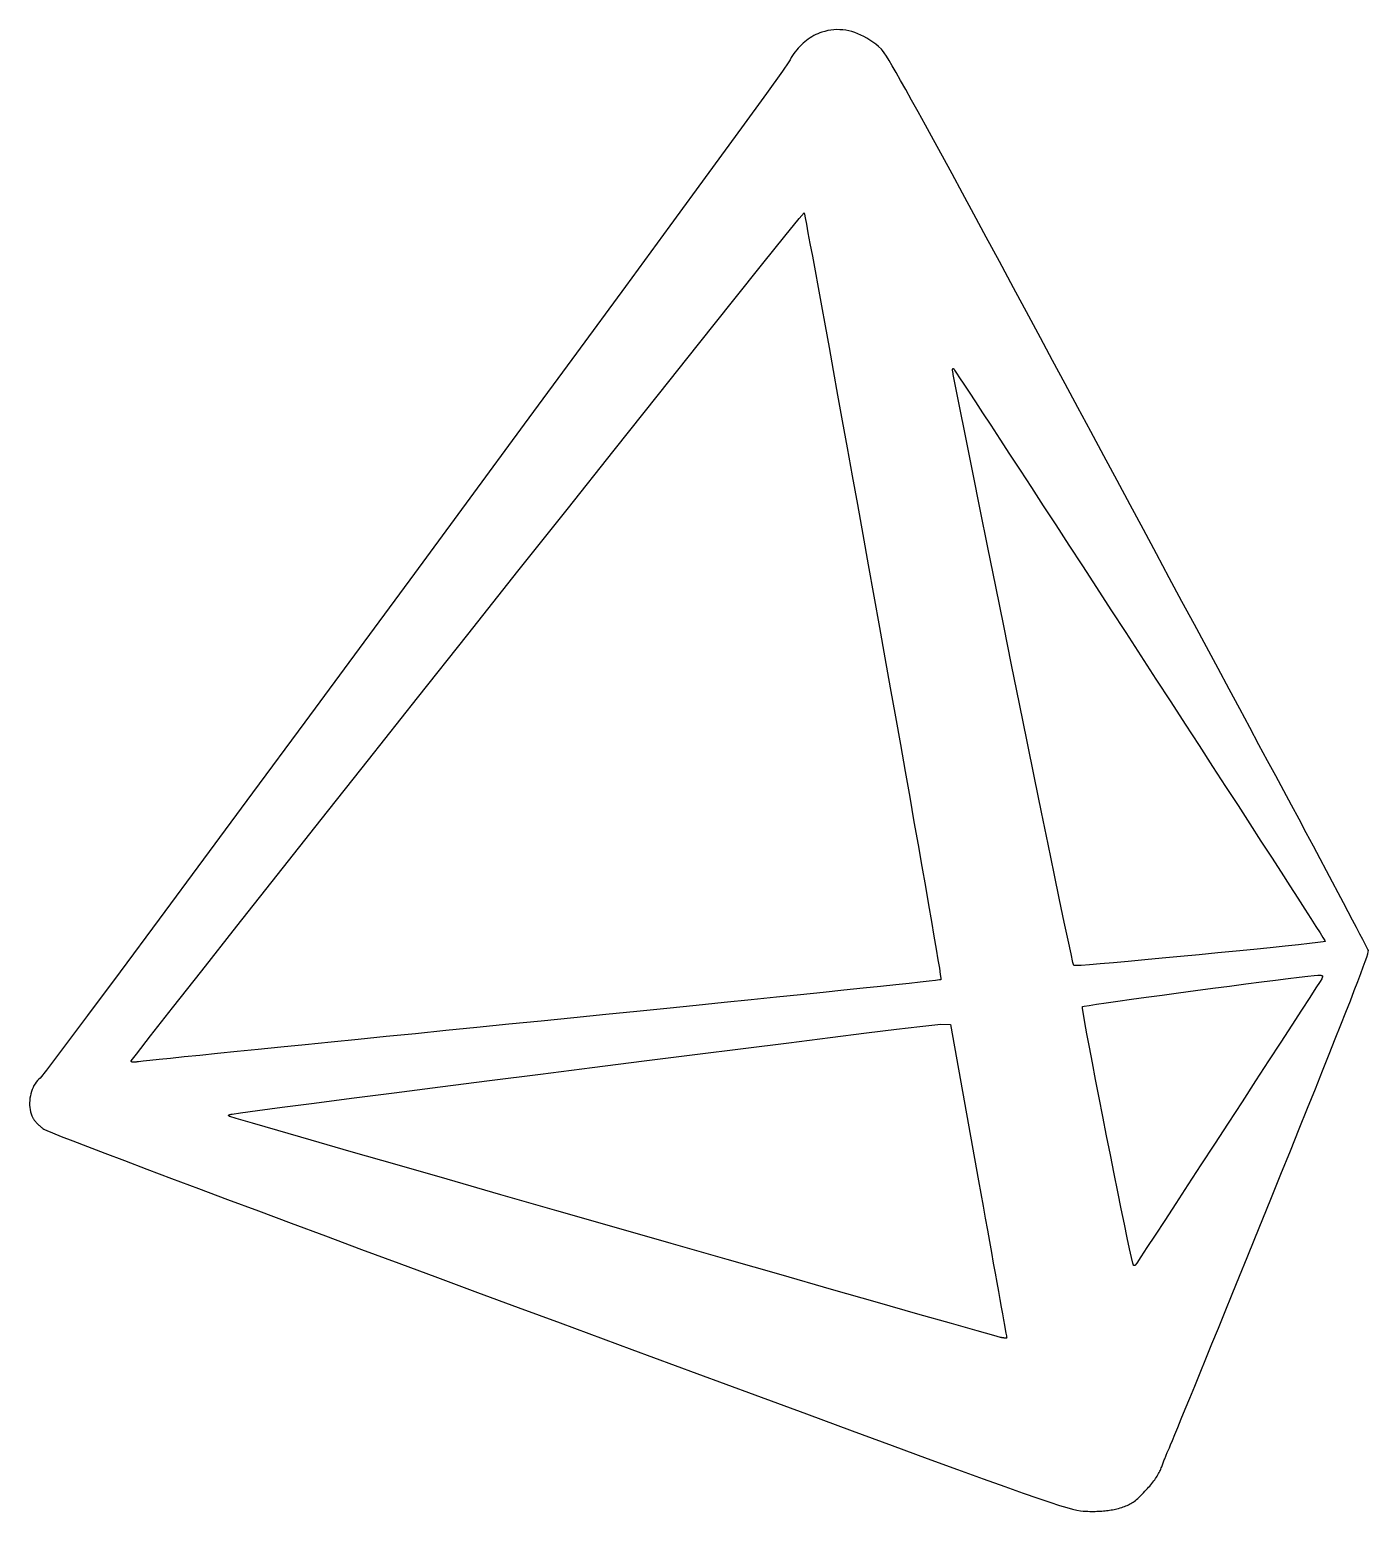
# Model space of a CAD drawing. Extents: x 9.7 to 37.7, y 10.1 to 41.1.
import ezdxf

# ---------------------------------------------------------------- set-up
doc = ezdxf.new("R2010")
doc.units = 0
doc.layers.get('0').update_dxf_attribs({"linetype": 'CONTINUOUS'})

msp = doc.modelspace()

# ---------------------------------------------------------------- linework, layer by layer
for points in [[(31.9621, 10.1382), (31.999, 10.1387), (32.035, 10.1396), (32.0703, 10.141), (32.105, 10.1428), (32.139, 10.1451), (32.1724, 10.1478), (32.2053, 10.151), (32.2377, 10.1546), (32.2696, 10.1587), (32.301, 10.1632), (32.3321, 10.1682), (32.3628, 10.1736), (32.3933, 10.1795), (32.4234, 10.1859), (32.4534, 10.1928), (32.4831, 10.2002), (32.5191, 10.2104), (32.5528, 10.2204), (32.5843, 10.2304), (32.614, 10.2406), (32.642, 10.2511), (32.6687, 10.2621), (32.6942, 10.2737), (32.7189, 10.2861), (32.743, 10.2995), (32.7668, 10.3141), (32.7904, 10.33), (32.8142, 10.3473), (32.8384, 10.3663), (32.8632, 10.3871), (32.889, 10.4099), (32.9159, 10.4348), (32.9442, 10.462), (32.9742, 10.4917), (33.006, 10.5241), (33.0401, 10.5592), (33.0659, 10.5867), (33.091, 10.6141), (33.1153, 10.6414), (33.1388, 10.6685), (33.1614, 10.6953), (33.1832, 10.7221), (33.2042, 10.7486), (33.2242, 10.7748), (33.2434, 10.8009), (33.2616, 10.8268), (33.2789, 10.8523), (33.2953, 10.8777), (33.3107, 10.9028), (33.3251, 10.9276), (33.3385, 10.9521), (33.3509, 10.9763), (33.3622, 11.0003), (33.3725, 11.0239), (33.3818, 11.0472), (33.3899, 11.0701), (33.397, 11.0897), (33.4044, 11.1098), (33.412, 11.1302), (33.4198, 11.1508), (33.4278, 11.1717), (33.4359, 11.1926), (33.4441, 11.2135), (33.4524, 11.2342), (33.4606, 11.2547), (33.4687, 11.275), (33.4768, 11.2948), (33.4847, 11.3141), (33.4924, 11.3327), (33.4999, 11.3507), (33.5071, 11.3679), (33.5139, 11.3842), (33.5204, 11.3994), (33.5265, 11.4136), (33.5321, 11.4266), (33.5372, 11.4384), (33.5496, 11.4669), (33.5753, 11.5282), (33.6137, 11.6209), (33.6643, 11.7436), (33.7266, 11.8949), (33.7999, 12.0735), (33.8837, 12.278), (33.9775, 12.5071), (34.0806, 12.7593), (34.1926, 13.0333), (34.3128, 13.3278), (34.4406, 13.6413), (34.5757, 13.9725), (34.7172, 14.3201), (34.8648, 14.6826), (35.0178, 15.0587), (35.1757, 15.4471), (35.3379, 15.8463), (35.5038, 16.2551), (35.673, 16.6719), (35.8836, 17.192), (36.0818, 17.6823), (36.2678, 18.1432), (36.4418, 18.5752), (36.6039, 18.9785), (36.7543, 19.3537), (36.8931, 19.7011), (37.0204, 20.0211), (37.1365, 20.314), (37.2414, 20.5804), (37.3354, 20.8206), (37.4185, 21.035), (37.491, 21.224), (37.5529, 21.3879), (37.6045, 21.5273), (37.6459, 21.6424), (37.6771, 21.7337), (37.6985, 21.8016), (37.7101, 21.8465), (37.7121, 21.8687), (37.7025, 21.8898), (37.6795, 21.9359), (37.6438, 22.006), (37.5958, 22.0989), (37.5361, 22.2136), (37.4652, 22.3492), (37.3837, 22.5044), (37.2922, 22.6784), (37.191, 22.87), (37.0809, 23.0781), (36.9623, 23.3018), (36.8358, 23.54), (36.702, 23.7916), (36.5613, 24.0556), (36.4143, 24.331), (36.2615, 24.6166), (36.1036, 24.9115), (35.941, 25.2146), (35.7742, 25.5248), (35.6039, 25.841), (35.4246, 26.1757), (35.23, 26.5387), (35.0213, 26.9277), (34.8, 27.3401), (34.5673, 27.7736), (34.3245, 28.2257), (34.073, 28.6939), (33.8142, 29.1759), (33.5492, 29.6692), (33.2794, 30.1713), (33.0062, 30.6798), (32.7309, 31.1924), (32.4548, 31.7065), (32.1791, 32.2197), (31.9053, 32.7295), (31.6346, 33.2336), (31.3684, 33.7295), (31.108, 34.2148), (30.8546, 34.687), (30.6097, 35.1436), (30.2929, 35.7335), (29.9966, 36.2845), (29.7202, 36.7977), (29.4631, 37.274), (29.2249, 37.7145), (29.005, 38.1203), (28.8028, 38.4924), (28.6177, 38.8317), (28.4492, 39.1393), (28.2967, 39.4163), (28.1597, 39.6637), (28.0376, 39.8825), (27.9299, 40.0738), (27.8359, 40.2385), (27.7552, 40.3776), (27.6871, 40.4924), (27.6311, 40.5836), (27.5867, 40.6525), (27.5533, 40.6999), (27.5303, 40.727), (27.4688, 40.7804), (27.4072, 40.8302), (27.3454, 40.8762), (27.2835, 40.9186), (27.2215, 40.9572), (27.1594, 40.9921), (27.0972, 41.0232), (27.0349, 41.0506), (26.9725, 41.0743), (26.9101, 41.0941), (26.8476, 41.1102), (26.785, 41.1224), (26.7224, 41.1308), (26.6597, 41.1354), (26.5969, 41.1361), (26.5342, 41.133), (26.4714, 41.126), (26.4086, 41.115), (26.3458, 41.1002), (26.2829, 41.0815), (26.2398, 41.0667), (26.1974, 41.05), (26.1557, 41.0315), (26.1148, 41.0111), (26.0747, 40.9889), (26.0355, 40.9649), (25.9971, 40.9392), (25.9597, 40.9118), (25.9232, 40.8827), (25.8877, 40.8519), (25.8531, 40.8195), (25.8196, 40.7855), (25.7872, 40.75), (25.7558, 40.7129), (25.7256, 40.6743), (25.6966, 40.6343), (25.6687, 40.5928), (25.642, 40.5499), (25.6166, 40.5057), (25.5925, 40.4601), (25.46, 40.268), (25.1221, 39.7981), (24.6015, 39.0815), (23.9211, 38.1491), (23.1037, 37.0319), (22.1721, 35.7611), (21.1492, 34.3675), (20.0579, 32.8823), (18.9209, 31.3365), (17.7611, 29.761), (16.6014, 28.187), (15.4645, 26.6454), (14.3733, 25.1673), (13.3507, 23.7837), (12.4194, 22.5255), (11.6024, 21.424), (10.9224, 20.51), (10.4024, 19.8145), (10.065, 19.3687), (9.9332, 19.2036), (9.90307, 19.1794), (9.87488, 19.1514), (9.84869, 19.1199), (9.82457, 19.0851), (9.80259, 19.0475), (9.78282, 19.0074), (9.76533, 18.9651), (9.75019, 18.9209), (9.73746, 18.8753), (9.72722, 18.8284), (9.71953, 18.7808), (9.71447, 18.7326), (9.7121, 18.6843), (9.71249, 18.6362), (9.71571, 18.5886), (9.72183, 18.5419), (9.73092, 18.4964), (9.74305, 18.4524), (9.75829, 18.4103), (9.7767, 18.3704), (9.78276, 18.3598), (9.78987, 18.3486), (9.79795, 18.3369), (9.80693, 18.3247), (9.81676, 18.3123), (9.82736, 18.2995), (9.83868, 18.2865), (9.85064, 18.2733), (9.86318, 18.26), (9.87624, 18.2467), (9.88974, 18.2335), (9.90363, 18.2203), (9.91784, 18.2073), (9.93229, 18.1945), (9.94694, 18.1821), (9.9617, 18.17), (9.97652, 18.1583), (9.99133, 18.1471), (10.0061, 18.1365), (10.0207, 18.1265), (10.0701, 18.1033), (10.1874, 18.0551), (10.37, 17.9829), (10.6151, 17.8877), (10.92, 17.7707), (11.2818, 17.6327), (11.698, 17.4749), (12.1658, 17.2982), (12.6824, 17.1036), (13.245, 16.8923), (13.8511, 16.6652), (14.4977, 16.4233), (15.1823, 16.1678), (15.902, 15.8995), (16.6541, 15.6195), (17.4359, 15.3289), (18.2447, 15.0287), (19.0777, 14.7198), (19.9322, 14.4034), (20.8054, 14.0805), (22.3087, 13.5249), (23.6633, 13.0244), (24.8771, 12.5761), (25.9583, 12.1771), (26.9149, 11.8246), (27.755, 11.5156), (28.4867, 11.2472), (29.1181, 11.0166), (29.6571, 10.8208), (30.112, 10.657), (30.4908, 10.5223), (30.8015, 10.4137), (31.0522, 10.3284), (31.2511, 10.2635), (31.4061, 10.2161), (31.5254, 10.1833), (31.617, 10.1623), (31.689, 10.15), (31.7495, 10.1436), (31.8065, 10.1403), (31.8468, 10.1392), (31.8861, 10.1384), (31.9245, 10.1381)], [(11.8846, 19.5333), (11.8769, 19.5338), (11.8699, 19.5345), (11.8636, 19.5356), (11.8579, 19.5369), (11.8528, 19.5386), (11.8485, 19.5406), (11.8448, 19.5428), (11.8419, 19.5454), (11.8397, 19.5483), (11.8383, 19.5514), (11.8377, 19.5549), (11.8379, 19.5586), (11.8388, 19.5626), (11.945, 19.7051), (12.2399, 20.0847), (12.7025, 20.6748), (13.312, 21.4491), (14.0472, 22.3811), (14.8872, 23.4444), (15.8111, 24.6125), (16.7979, 25.859), (17.8266, 27.1575), (18.8762, 28.4814), (19.9258, 29.8044), (20.9544, 31.1001), (21.941, 32.3419), (22.8646, 33.5035), (23.7043, 34.5584), (24.4392, 35.4802), (25.0481, 36.2424), (25.5103, 36.8185), (25.8046, 37.1822), (25.9101, 37.307), (25.9169, 37.2777), (25.9331, 37.1966), (25.9581, 37.0659), (25.9916, 36.8876), (26.0332, 36.6638), (26.0826, 36.3968), (26.1393, 36.0885), (26.203, 35.741), (26.2732, 35.3565), (26.3497, 34.9371), (26.4319, 34.4848), (26.5196, 34.0018), (26.6122, 33.4902), (26.7096, 32.9521), (26.8111, 32.3896), (26.9166, 31.8047), (27.0255, 31.1996), (27.1375, 30.5764), (27.2522, 29.9372), (27.3692, 29.2841), (27.4861, 28.6309), (27.6003, 27.9916), (27.7115, 27.3683), (27.8193, 26.763), (27.9232, 26.1779), (28.0231, 25.6152), (28.1184, 25.0768), (28.2087, 24.565), (28.2938, 24.0818), (28.3733, 23.6293), (28.4466, 23.2097), (28.5136, 22.8251), (28.5738, 22.4776), (28.6268, 22.1693), (28.6722, 21.9023), (28.7098, 21.6788), (28.739, 21.5008), (28.7596, 21.3704), (28.7711, 21.2898), (28.7731, 21.2611), (28.7433, 21.2556), (28.6595, 21.2448), (28.5239, 21.229), (28.3386, 21.2082), (28.1059, 21.1828), (27.828, 21.1531), (27.507, 21.1191), (27.1452, 21.0811), (26.7447, 21.0394), (26.3077, 20.9941), (25.8364, 20.9456), (25.3331, 20.8939), (24.7998, 20.8394), (24.2389, 20.7822), (23.6524, 20.7226), (23.0426, 20.6607), (22.4117, 20.5969), (21.7619, 20.5313), (21.0953, 20.4642), (20.4142, 20.3957), (19.7333, 20.3273), (19.0662, 20.2603), (18.4151, 20.1949), (17.7822, 20.1313), (17.1698, 20.0697), (16.58, 20.0104), (16.0152, 19.9536), (15.4775, 19.8995), (14.9692, 19.8483), (14.4924, 19.8002), (14.0495, 19.7555), (13.6427, 19.7144), (13.2742, 19.677), (12.9462, 19.6436), (12.6609, 19.6145), (12.4206, 19.5897), (12.2275, 19.5697), (12.0839, 19.5545), (11.992, 19.5444), (11.9539, 19.5396), (11.9424, 19.5377), (11.9314, 19.5361), (11.9209, 19.5349), (11.911, 19.534), (11.9016, 19.5335), (11.8928, 19.5333)], [(31.5487, 21.5557), (31.5324, 21.6199), (31.4929, 21.7993), (31.4322, 22.0845), (31.3523, 22.4659), (31.255, 22.9341), (31.1423, 23.4796), (31.0162, 24.0929), (30.8785, 24.7646), (30.7313, 25.4851), (30.5763, 26.245), (30.4157, 27.0347), (30.2512, 27.8449), (30.0849, 28.666), (29.9187, 29.4886), (29.7544, 30.3032), (29.5941, 31.1002), (29.4397, 31.8703), (29.293, 32.6039), (29.1561, 33.2916), (29.0309, 33.9239), (29.0277, 33.938), (29.0248, 33.9513), (29.0224, 33.9639), (29.0204, 33.9756), (29.0187, 33.9865), (29.0175, 33.9966), (29.0167, 34.0058), (29.0162, 34.0141), (29.0162, 34.0215), (29.0165, 34.028), (29.0172, 34.0336), (29.0183, 34.0382), (29.0198, 34.0418), (29.0216, 34.0445), (29.0238, 34.0462), (29.0263, 34.0468), (29.0293, 34.0465), (29.0325, 34.045), (29.0361, 34.0425), (29.0401, 34.0389), (29.0564, 34.015), (29.0978, 33.9526), (29.1633, 33.8533), (29.2517, 33.7187), (29.3621, 33.5503), (29.4934, 33.3497), (29.6447, 33.1184), (29.8148, 32.8581), (30.0028, 32.5702), (30.2075, 32.2564), (30.4281, 31.9183), (30.6634, 31.5573), (30.9124, 31.1751), (31.1741, 30.7732), (31.4474, 30.3532), (31.7313, 29.9167), (32.0249, 29.4653), (32.3269, 29.0004), (32.6365, 28.5236), (32.9526, 28.0367), (33.2692, 27.5498), (33.5788, 27.0734), (33.8804, 26.609), (34.173, 26.1581), (34.4557, 25.7224), (34.7274, 25.3035), (34.9871, 24.9027), (35.2337, 24.5218), (35.4663, 24.1622), (35.6839, 23.8255), (35.8854, 23.5133), (36.0699, 23.2272), (36.2363, 22.9686), (36.3836, 22.7392), (36.5108, 22.5405), (36.6169, 22.3741), (36.7009, 22.2414), (36.7617, 22.1442), (36.7984, 22.0838), (36.8099, 22.062), (36.7664, 22.0531), (36.6534, 22.038), (36.4787, 22.0174), (36.2499, 21.9921), (35.9749, 21.9628), (35.6613, 21.9303), (35.3169, 21.8953), (34.9494, 21.8586), (34.5664, 21.8209), (34.1759, 21.783), (33.7854, 21.7455), (33.4027, 21.7094), (33.0355, 21.6753), (32.6915, 21.6439), (32.3786, 21.616), (32.1043, 21.5924), (31.8764, 21.5739), (31.7027, 21.561), (31.5909, 21.5547)], [(32.8171, 15.2796), (32.815, 15.2798), (32.813, 15.2802), (32.811, 15.2806), (32.8091, 15.2813), (32.8072, 15.282), (32.8054, 15.2829), (32.8038, 15.284), (32.8022, 15.2851), (32.8007, 15.2864), (32.7865, 15.3311), (32.7588, 15.4472), (32.719, 15.6269), (32.6689, 15.8622), (32.6099, 16.1452), (32.5437, 16.4679), (32.4717, 16.8223), (32.3957, 17.2005), (32.317, 17.5945), (32.2374, 17.9964), (32.1584, 18.3983), (32.0816, 18.7921), (32.0084, 19.17), (31.9406, 19.5239), (31.8796, 19.846), (31.8271, 20.1282), (31.7846, 20.3626), (31.7537, 20.5413), (31.7359, 20.6562), (31.7328, 20.6995), (31.7703, 20.7079), (31.8699, 20.7243), (32.0249, 20.7477), (32.2287, 20.7772), (32.4745, 20.812), (32.7557, 20.8512), (33.0655, 20.8937), (33.3973, 20.9389), (33.7443, 20.9857), (34.0999, 21.0333), (34.4574, 21.0807), (34.81, 21.1271), (35.1511, 21.1715), (35.474, 21.2131), (35.7719, 21.251), (36.0383, 21.2843), (36.2663, 21.312), (36.4493, 21.3334), (36.5805, 21.3474), (36.6534, 21.3532), (36.6686, 21.3537), (36.6825, 21.354), (36.695, 21.3539), (36.7062, 21.3535), (36.7162, 21.3527), (36.725, 21.3515), (36.7325, 21.3498), (36.7389, 21.3478), (36.7442, 21.3452), (36.7484, 21.3422), (36.7514, 21.3387), (36.7535, 21.3346), (36.7545, 21.3299), (36.7546, 21.3247), (36.7537, 21.3189), (36.752, 21.3124), (36.7493, 21.3052), (36.7458, 21.2974), (36.7414, 21.2888), (36.7363, 21.2795), (36.702, 21.2244), (36.6168, 21.0913), (36.4863, 20.8888), (36.3162, 20.6257), (36.1122, 20.3107), (35.8799, 19.9525), (35.6251, 19.5599), (35.3533, 19.1415), (35.0703, 18.706), (34.7817, 18.2623), (34.4933, 17.8189), (34.2106, 17.3847), (33.9393, 16.9684), (33.6852, 16.5786), (33.4538, 16.2242), (33.251, 15.9137), (33.0822, 15.656), (32.9533, 15.4597), (32.8699, 15.3336), (32.8376, 15.2864), (32.8361, 15.2851), (32.8345, 15.284), (32.8329, 15.2829), (32.8311, 15.282), (32.8292, 15.2813), (32.8273, 15.2806), (32.8253, 15.2802), (32.8233, 15.2798), (32.8212, 15.2796), (32.8191, 15.2795)], [(30.1236, 13.7628), (30.1173, 13.763), (30.1103, 13.7634), (30.1028, 13.764), (30.0947, 13.7648), (30.0862, 13.7658), (30.0772, 13.7669), (30.0679, 13.7681), (30.0581, 13.7695), (30.048, 13.7711), (30.0376, 13.7728), (30.0269, 13.7747), (30.0159, 13.7767), (29.878, 13.8142), (29.5283, 13.9128), (28.9904, 14.0655), (28.2878, 14.2657), (27.4442, 14.5065), (26.4832, 14.7813), (25.4283, 15.0831), (24.303, 15.4054), (23.1311, 15.7412), (21.936, 16.0839), (20.7414, 16.4267), (19.5708, 16.7627), (18.4478, 17.0853), (17.396, 17.3877), (16.439, 17.663), (15.6003, 17.9046), (14.9036, 18.1057), (14.3724, 18.2595), (14.0304, 18.3592), (13.901, 18.3981), (13.8938, 18.4014), (13.8877, 18.4047), (13.8825, 18.4078), (13.8783, 18.4108), (13.8751, 18.4137), (13.8729, 18.4165), (13.8717, 18.4192), (13.8714, 18.4218), (13.8722, 18.4244), (13.8739, 18.4268), (13.8767, 18.4292), (13.8804, 18.4315), (13.8852, 18.4338), (13.8909, 18.436), (13.8977, 18.4382), (13.9055, 18.4403), (13.9143, 18.4424), (13.9242, 18.4445), (13.9351, 18.4466), (13.947, 18.4487), (14.1193, 18.4742), (14.4762, 18.5228), (14.9968, 18.5918), (15.6603, 18.6785), (16.446, 18.7804), (17.3332, 18.8948), (18.3009, 19.019), (19.3286, 19.1505), (20.3953, 19.2865), (21.4803, 19.4245), (22.5629, 19.5618), (23.6223, 19.6958), (24.6376, 19.8238), (25.5882, 19.9432), (26.4533, 20.0514), (27.2121, 20.1457), (27.8437, 20.2234), (28.3276, 20.2821), (28.6427, 20.3189), (28.7685, 20.3313), (28.9711, 20.3221), (29.5602, 17.054), (29.6081, 16.7872), (29.6549, 16.526), (29.7005, 16.2712), (29.7448, 16.0237), (29.7876, 15.7844), (29.8287, 15.5542), (29.8681, 15.3338), (29.9055, 15.1243), (29.9408, 14.9264), (29.9739, 14.741), (30.0047, 14.569), (30.0328, 14.4113), (30.0583, 14.2687), (30.081, 14.1421), (30.1007, 14.0324), (30.1173, 13.9405), (30.1306, 13.8671), (30.1405, 13.8133), (30.1468, 13.7798), (30.1494, 13.7675), (30.149, 13.7662), (30.1477, 13.7651), (30.1455, 13.7642), (30.1426, 13.7636), (30.1389, 13.7631), (30.1345, 13.7628), (30.1294, 13.7627)]]:
    msp.add_lwpolyline(points, close=True)

doc.saveas('drawing.dxf')
